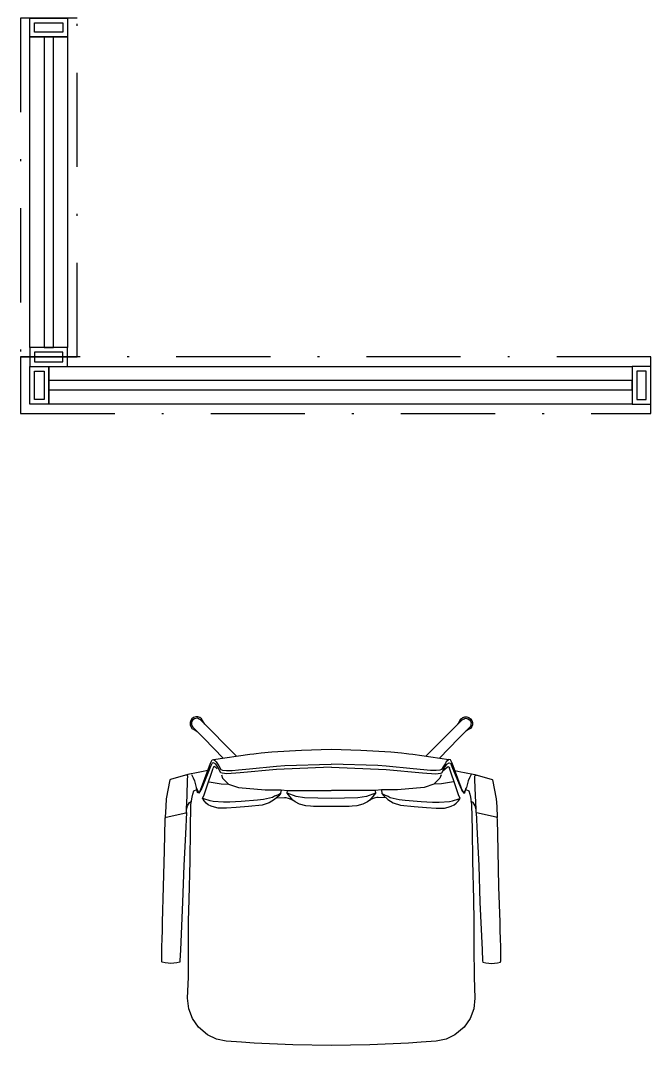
# Model space of a CAD drawing. Header units: inches. Extents: x -1805 to -919, y 1140 to 1766.
# Drawn here: x -1193 to -1159.7, y 1467.1 to 1521.6 of the extents above; entities that cross this region are included whole.
import ezdxf

# ---------------------------------------------------------------- set-up
doc = ezdxf.new("R2010")
doc.units = ezdxf.units.IN
doc.linetypes.add('DASHDOT', pattern=[1, 0.5, -0.25, 0, -0.25])
for name, color, linetype in [('I- Furniture', 42, 'Continuous'), ('I- Glass', 4, 'Continuous'), ('I- Partitions', 42, 'Continuous')]:
    doc.layers.add(name, color=color, linetype=linetype)

# ---------------------------------------------------------------- blocks, each defined once
blk = doc.blocks.new('Chair')
at = {"layer": 'I- Furniture', "elevation": 0}
for points in [[(-201.9512, 1576.528), (-201.9561, 1576.5301), (-201.9576, 1576.5357), (-201.9588, 1576.5404), (-201.9605, 1576.5522), (-201.9615, 1576.5927), (-201.9622, 1576.6436), (-201.9636, 1576.7063), (-201.9644, 1576.7415), (-201.9644, 1576.7836), (-201.9648, 1576.8317), (-201.966, 1576.8661), (-201.9641, 1576.8832), (-201.9581, 1576.8991), (-201.9484, 1576.9131), (-201.9337, 1576.9255), (-201.9193, 1576.9324), (-201.9034, 1576.9357), (-201.8789, 1576.9375), (-201.8584, 1576.9389), (-201.7957, 1576.9415), (-201.7334, 1576.9427), (-201.6711, 1576.9415), (-201.6084, 1576.9389), (-201.5879, 1576.9375), (-201.5633, 1576.9357), (-201.5475, 1576.9324), (-201.533, 1576.9255), (-201.5184, 1576.9131), (-201.5087, 1576.8991), (-201.5027, 1576.8832), (-201.5008, 1576.8661), (-201.502, 1576.8317), (-201.5024, 1576.7836), (-201.5024, 1576.7415), (-201.5032, 1576.7063), (-201.5046, 1576.6436), (-201.5053, 1576.5927), (-201.5062, 1576.5522), (-201.508, 1576.5404), (-201.5092, 1576.5357), (-201.5107, 1576.5301), (-201.5155, 1576.528)], [(-201.968, 1576.5651), (-201.9697, 1576.5999), (-201.9722, 1576.6508), (-201.9741, 1576.7105), (-201.9777, 1576.7878), (-201.9785, 1576.8055), (-201.9789, 1576.8074), (-201.9835, 1576.8086), (-201.9883, 1576.8095), (-201.9931, 1576.8097), (-201.9977, 1576.8095), (-202.0026, 1576.8085), (-202.0072, 1576.8075), (-202.0076, 1576.807), (-202.0078, 1576.8055), (-202.0078, 1576.8037), (-202.0079, 1576.7974), (-202.0078, 1576.7891), (-202.0077, 1576.7836), (-202.0073, 1576.7694), (-202.007, 1576.757), (-202.0067, 1576.7431), (-202.0049, 1576.6857), (-202.0037, 1576.6267), (-202.0024, 1576.5758), (-202.0022, 1576.5739), (-202.0018, 1576.5733), (-202.0013, 1576.5731)], [(-201.4987, 1576.5651), (-201.4971, 1576.5999), (-201.4946, 1576.6508), (-201.4927, 1576.7105), (-201.4891, 1576.7878), (-201.4883, 1576.8055), (-201.4879, 1576.8074), (-201.4832, 1576.8086), (-201.4784, 1576.8095), (-201.4737, 1576.8097), (-201.469, 1576.8095), (-201.4642, 1576.8085), (-201.4595, 1576.8075), (-201.4592, 1576.807), (-201.459, 1576.8055), (-201.4589, 1576.8037), (-201.4589, 1576.7974), (-201.4589, 1576.7891), (-201.459, 1576.7836), (-201.4595, 1576.7694), (-201.4598, 1576.757), (-201.4601, 1576.7431), (-201.4619, 1576.6857), (-201.4631, 1576.6267), (-201.4644, 1576.5758), (-201.4646, 1576.5739), (-201.465, 1576.5733), (-201.4654, 1576.5731)], [(-201.9332, 1576.4973), (-201.9434, 1576.4994), (-201.9491, 1576.5005), (-201.9656, 1576.5038), (-201.9937, 1576.5116), (-201.9947, 1576.5125), (-202.0005, 1576.543), (-202.0014, 1576.5557), (-202.0021, 1576.5733), (-202.0006, 1576.5728), (-201.9687, 1576.5657), (-201.968, 1576.5651), (-201.968, 1576.5603), (-201.9664, 1576.5544), (-201.9629, 1576.5491), (-201.9596, 1576.5469)], [(-201.5336, 1576.4973), (-201.5234, 1576.4994), (-201.5176, 1576.5005), (-201.5012, 1576.5038), (-201.4731, 1576.5116), (-201.472, 1576.5125), (-201.4662, 1576.543), (-201.4654, 1576.5557), (-201.4646, 1576.5733), (-201.4662, 1576.5728), (-201.498, 1576.5657), (-201.4987, 1576.5651), (-201.4988, 1576.5603), (-201.5004, 1576.5544), (-201.5039, 1576.5491), (-201.5072, 1576.5469)], [(-201.968, 1576.5598), (-201.967, 1576.5378), (-201.966, 1576.5122), (-201.9657, 1576.5065), (-201.9663, 1576.5053), (-201.9678, 1576.5047), (-201.9683, 1576.5047)], [(-201.8147, 1576.5287), (-201.8148, 1576.5292), (-201.8154, 1576.5336), (-201.8155, 1576.5343), (-201.8204, 1576.5371), (-201.8253, 1576.5388), (-201.8286, 1576.5408), (-201.8433, 1576.544), (-201.8528, 1576.5454), (-201.8792, 1576.5474), (-201.8975, 1576.5484), (-201.908, 1576.5484), (-201.9248, 1576.5471), (-201.9298, 1576.5461), (-201.94, 1576.5432), (-201.9421, 1576.5424), (-201.9394, 1576.5363), (-201.9361, 1576.5267), (-201.9323, 1576.5154), (-201.9279, 1576.5029), (-201.9248, 1576.4936)], [(-201.8155, 1576.5343), (-201.8184, 1576.538), (-201.8252, 1576.5441), (-201.8338, 1576.5497), (-201.8454, 1576.5534), (-201.8675, 1576.5554), (-201.8874, 1576.5569), (-201.903, 1576.5581), (-201.9167, 1576.5581), (-201.9226, 1576.5568), (-201.9277, 1576.5551), (-201.9325, 1576.5529), (-201.9358, 1576.55), (-201.9388, 1576.5469), (-201.9408, 1576.5439), (-201.9414, 1576.5428)], [(-201.8051, 1576.5337), (-201.7957, 1576.5452), (-201.7918, 1576.5479), (-201.7847, 1576.5519), (-201.7747, 1576.5542), (-201.7671, 1576.5551), (-201.7623, 1576.5554), (-201.7334, 1576.5554), (-201.7044, 1576.5554), (-201.6996, 1576.5551), (-201.6921, 1576.5542), (-201.6821, 1576.5519), (-201.675, 1576.5479), (-201.6711, 1576.5452), (-201.6617, 1576.5337)], [(-201.6521, 1576.5287), (-201.652, 1576.5292), (-201.6514, 1576.5336), (-201.6513, 1576.5343), (-201.6463, 1576.5371), (-201.6415, 1576.5388), (-201.6382, 1576.5408), (-201.6235, 1576.544), (-201.6139, 1576.5454), (-201.5876, 1576.5474), (-201.5693, 1576.5484), (-201.5588, 1576.5484), (-201.542, 1576.5471), (-201.537, 1576.5461), (-201.5268, 1576.5432), (-201.5247, 1576.5424), (-201.5274, 1576.5363), (-201.5306, 1576.5267), (-201.5344, 1576.5154), (-201.5389, 1576.5029), (-201.542, 1576.4936)], [(-201.6513, 1576.5343), (-201.6484, 1576.538), (-201.6416, 1576.5441), (-201.633, 1576.5497), (-201.6214, 1576.5534), (-201.5992, 1576.5554), (-201.5794, 1576.5569), (-201.5638, 1576.5581), (-201.5501, 1576.5581), (-201.5442, 1576.5568), (-201.539, 1576.5551), (-201.5342, 1576.5529), (-201.531, 1576.55), (-201.5279, 1576.5469), (-201.5259, 1576.5439), (-201.5254, 1576.5428)], [(-201.4988, 1576.5598), (-201.4998, 1576.5378), (-201.5008, 1576.5122), (-201.501, 1576.5065), (-201.5005, 1576.5053), (-201.499, 1576.5047), (-201.4985, 1576.5047)], [(-201.96, 1576.5035), (-201.9572, 1576.5091), (-201.9551, 1576.5141), (-201.9523, 1576.5246), (-201.9484, 1576.5323), (-201.9466, 1576.532), (-201.9455, 1576.5302), (-201.9437, 1576.5246), (-201.9289, 1576.4852), (-201.9263, 1576.4801), (-201.9239, 1576.4792), (-201.9224, 1576.4805), (-201.9196, 1576.4832), (-201.9177, 1576.4862), (-201.9157, 1576.4894), (-201.9121, 1576.4956), (-201.9094, 1576.4968), (-201.903, 1576.4973), (-201.894, 1576.497), (-201.8834, 1576.496), (-201.866, 1576.4943), (-201.8223, 1576.4903), (-201.8086, 1576.4891), (-201.7335, 1576.4868)], [(-201.7336, 1576.4919), (-201.822, 1576.4955), (-201.8809, 1576.501), (-201.9028, 1576.5025), (-201.91, 1576.5017), (-201.9122, 1576.5007), (-201.9174, 1576.4918), (-201.9205, 1576.4871), (-201.9241, 1576.4846), (-201.9262, 1576.4851), (-201.9288, 1576.4904), (-201.943, 1576.5259), (-201.9478, 1576.5338), (-201.9499, 1576.5329), (-201.9519, 1576.5254)], [(-201.8224, 1576.5415), (-201.8092, 1576.541)], [(-201.8092, 1576.541), (-201.8072, 1576.541), (-201.8031, 1576.542), (-201.796, 1576.5446)], [(-201.8044, 1576.5293), (-201.8051, 1576.5337), (-201.7904, 1576.5394), (-201.7765, 1576.5414), (-201.7334, 1576.5427), (-201.6902, 1576.5414), (-201.6764, 1576.5394), (-201.6617, 1576.5337), (-201.6623, 1576.5293)], [(-201.7332, 1576.4919), (-201.6448, 1576.4955), (-201.5859, 1576.501), (-201.564, 1576.5025), (-201.5568, 1576.5017), (-201.5545, 1576.5007), (-201.5494, 1576.4918), (-201.5462, 1576.4871), (-201.5427, 1576.4846), (-201.5406, 1576.4851), (-201.538, 1576.4904), (-201.5238, 1576.5259), (-201.519, 1576.5338), (-201.5169, 1576.5329), (-201.5149, 1576.5254)], [(-201.5068, 1576.5035), (-201.5096, 1576.5091), (-201.5117, 1576.5141), (-201.5145, 1576.5246), (-201.5184, 1576.5323), (-201.5202, 1576.532), (-201.5212, 1576.5302), (-201.5231, 1576.5246), (-201.5378, 1576.4852), (-201.5405, 1576.4801), (-201.5428, 1576.4792), (-201.5444, 1576.4805), (-201.5472, 1576.4832), (-201.5491, 1576.4862), (-201.5511, 1576.4894), (-201.5546, 1576.4956), (-201.5574, 1576.4968), (-201.5638, 1576.4973), (-201.5727, 1576.497), (-201.5834, 1576.496), (-201.6008, 1576.4943), (-201.6445, 1576.4903), (-201.6582, 1576.4891), (-201.7332, 1576.4868)], [(-201.6575, 1576.541), (-201.6596, 1576.541), (-201.6637, 1576.542), (-201.6708, 1576.5446)], [(-201.6444, 1576.5415), (-201.6576, 1576.541)], [(-201.9311, 1576.5156), (-201.9118, 1576.5185), (-201.8996, 1576.5194)], [(-201.9111, 1576.504), (-201.9094, 1576.5096), (-201.8996, 1576.5194), (-201.8838, 1576.5246), (-201.8404, 1576.5286), (-201.8147, 1576.5287), (-201.8043, 1576.5293), (-201.7682, 1576.5293), (-201.7336, 1576.5293)], [(-201.5557, 1576.504), (-201.5574, 1576.5096), (-201.5672, 1576.5194), (-201.583, 1576.5246), (-201.6264, 1576.5286), (-201.6521, 1576.5287), (-201.6625, 1576.5293), (-201.6986, 1576.5293), (-201.7332, 1576.5293)], [(-201.5357, 1576.5156), (-201.555, 1576.5185), (-201.5672, 1576.5194)], [(-201.9137, 1576.4982), (-201.9209, 1576.4915), (-201.9219, 1576.491), (-201.9227, 1576.4907), (-201.924, 1576.4916), (-201.9248, 1576.4934)], [(-201.5487, 1576.4942), (-201.5458, 1576.4915), (-201.5449, 1576.491), (-201.5441, 1576.4907), (-201.5428, 1576.4916), (-201.542, 1576.4934)], [(-201.8867, 1576.4737), (-201.9453, 1576.4152), (-201.9484, 1576.4132), (-201.9502, 1576.4126), (-201.9528, 1576.4127), (-201.9547, 1576.4133), (-201.9573, 1576.4151), (-201.959, 1576.4173), (-201.9599, 1576.4197), (-201.9596, 1576.422), (-201.9592, 1576.4246), (-201.9577, 1576.4267), (-201.9392, 1576.4454), (-201.9085, 1576.4769)], [(-201.5429, 1576.4792), (-201.6013, 1576.4706), (-201.6077, 1576.4699), (-201.6118, 1576.4695), (-201.6196, 1576.4686), (-201.637, 1576.4667), (-201.6853, 1576.4642), (-201.7334, 1576.4626), (-201.7815, 1576.4642), (-201.8298, 1576.4667), (-201.8472, 1576.4686), (-201.855, 1576.4695), (-201.8591, 1576.4699), (-201.8655, 1576.4706), (-201.9238, 1576.4792)], [(-201.58, 1576.4737), (-201.5215, 1576.4152), (-201.5184, 1576.4132), (-201.5166, 1576.4126), (-201.514, 1576.4127), (-201.5121, 1576.4133), (-201.5094, 1576.4151), (-201.5078, 1576.4173), (-201.5068, 1576.4197), (-201.5072, 1576.422), (-201.5076, 1576.4246), (-201.5091, 1576.4267), (-201.5275, 1576.4454), (-201.5583, 1576.4769)], [(-201.938, 1576.4223), (-201.9393, 1576.4204), (-201.9417, 1576.4162), (-201.9435, 1576.4134), (-201.9463, 1576.4113), (-201.9496, 1576.4103), (-201.953, 1576.4102), (-201.9563, 1576.4113), (-201.9591, 1576.4133), (-201.9611, 1576.416), (-201.9622, 1576.4194), (-201.9619, 1576.4231), (-201.961, 1576.4261), (-201.959, 1576.4289), (-201.9555, 1576.4309), (-201.9507, 1576.4339)], [(-201.5288, 1576.4223), (-201.5274, 1576.4204), (-201.525, 1576.4162), (-201.5233, 1576.4134), (-201.5205, 1576.4113), (-201.5172, 1576.4103), (-201.5138, 1576.4102), (-201.5105, 1576.4113), (-201.5077, 1576.4133), (-201.5057, 1576.416), (-201.5046, 1576.4194), (-201.5049, 1576.4231), (-201.5057, 1576.4261), (-201.5078, 1576.4289), (-201.5113, 1576.4309), (-201.5161, 1576.4339)]]:
    blk.add_lwpolyline(points, dxfattribs=at)

msp = doc.modelspace()

# ---------------------------------------------------------------- linework, layer by layer
at = {"layer": 'I- Glass', "color": 251, "lineweight": 30, "true_color": 0x636466, "elevation": 0}
for points in [[(-1192.539, 1521.722), (-1190.539, 1521.722), (-1190.539, 1520.722), (-1192.539, 1520.722)], [(-1192.289, 1521.472), (-1190.789, 1521.472), (-1190.789, 1520.972), (-1192.289, 1520.972)], [(-1192.539, 1503.222), (-1190.539, 1503.222), (-1190.539, 1504.222), (-1192.539, 1504.222)], [(-1192.289, 1503.472), (-1190.789, 1503.472), (-1190.789, 1503.972), (-1192.289, 1503.972)], [(-1192.539, 1501.222), (-1192.539, 1503.222), (-1191.539, 1503.222), (-1191.539, 1501.222)], [(-1192.289, 1501.472), (-1192.289, 1502.972), (-1191.789, 1502.972), (-1191.789, 1501.472)], [(-1159.569, 1501.222), (-1159.569, 1503.222), (-1160.569, 1503.222), (-1160.569, 1501.222)], [(-1159.819, 1501.472), (-1159.819, 1502.972), (-1160.319, 1502.972), (-1160.319, 1501.472)]]:
    msp.add_lwpolyline(points, close=True, dxfattribs=at)
at = {"layer": 'I- Glass', "color": 251, "true_color": 0x636466, "elevation": 0}
for points in [[(-1190.539, 1504.222), (-1192.539, 1504.222), (-1192.539, 1520.722), (-1190.539, 1520.722)], [(-1160.569, 1503.222), (-1160.569, 1501.222), (-1191.539, 1501.222), (-1191.539, 1503.222)]]:
    msp.add_lwpolyline(points, close=True, dxfattribs=at)
at = {"layer": 'I- Glass', "elevation": 0}
for points in [[(-1191.789, 1504.222), (-1191.289, 1504.222), (-1191.289, 1520.722), (-1191.789, 1520.722)], [(-1160.569, 1501.972), (-1160.569, 1502.472), (-1191.539, 1502.472), (-1191.539, 1501.972)]]:
    msp.add_lwpolyline(points, close=True, dxfattribs=at)
at = {"layer": 'I- Partitions', "linetype": 'DASHDOT', "ltscale": 10, "elevation": 0}
for points in [[(-1193.039, 1503.722), (-1190.039, 1503.722), (-1190.039, 1521.722), (-1193.039, 1521.722)], [(-1159.569, 1500.722), (-1159.569, 1503.722), (-1193.039, 1503.722), (-1193.039, 1500.722)]]:
    msp.add_lwpolyline(points, close=True, dxfattribs=at)

# ---------------------------------------------------------------- block references
at = {"layer": 'I- Furniture', "xscale": 32.78954261174279, "yscale": 32.78954261174279, "zscale": 32.78954261174279, "rotation": 180}
msp.add_blockref('Chair', (-7791.283, 53174.375, 0), dxfattribs=at)

doc.saveas('drawing.dxf')
